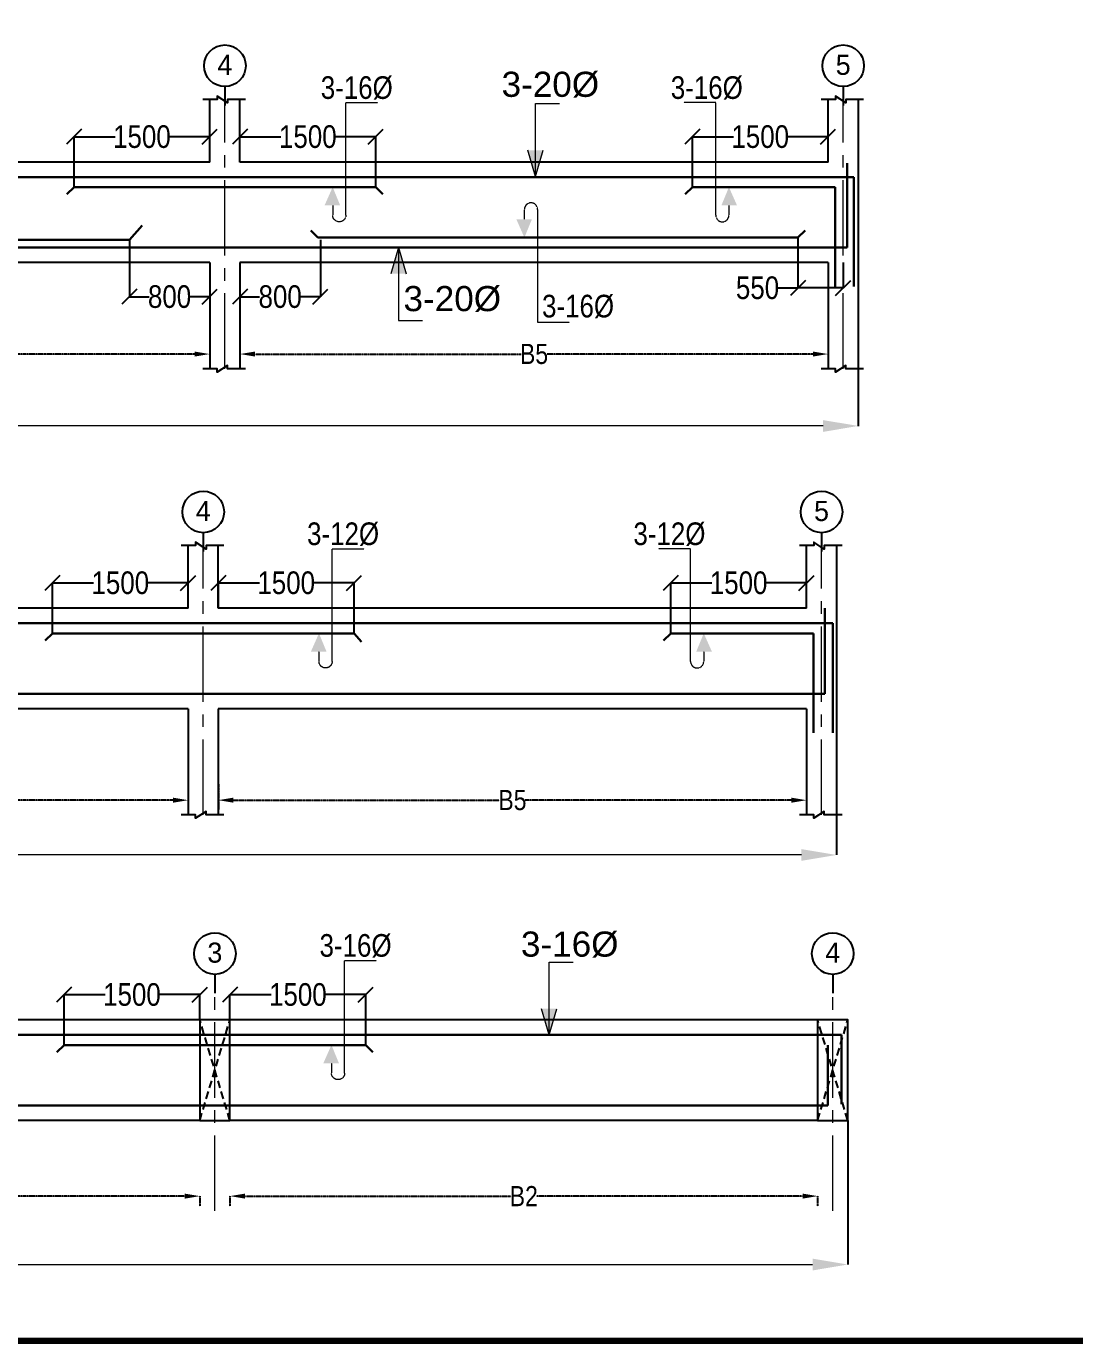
# Model space of a CAD drawing. Header units: inches. Extents: x -82712 to 364260, y -240815 to -94944.
# Drawn here: x 126007 to 136435, y -149045 to -135972 of the extents above; entities that cross this region are included whole.
import ezdxf
from ezdxf.enums import TextEntityAlignment as Align

# ---------------------------------------------------------------- set-up
doc = ezdxf.new("R2010")
doc.units = ezdxf.units.IN
doc.header["$MEASUREMENT"] = 0
doc.linetypes.add('CENTER2', pattern=[1.125, 0.75, -0.125, 0.125, -0.125])
doc.linetypes.add('HIDDEN', pattern=[0.375, 0.25, -0.125])
doc.layers.get('Defpoints').update_dxf_attribs({"color": 8})
for name, color, linetype, lineweight in [('2MM', 8, 'Continuous', 20), ('beam', 160, 'Continuous', 25), ('BEAM - STR', 150, 'HIDDEN', 25), ('EXTRA BAR', 10, 'Continuous', 30), ('RF', 7, 'Continuous', 25), ('text', 7, 'Continuous', 25)]:
    doc.layers.add(name, color=color, linetype=linetype, lineweight=lineweight)
for name, color, linetype in [('COLUMN FINAL', 5, 'Continuous'), ('Dim', 135, 'Continuous'), ('Grid', 8, 'CENTER2'), ('TITLE', 7, 'Continuous')]:
    doc.layers.add(name, color=color, linetype=linetype)
doc.styles.add('ARIAL NARROW', font='ARIALN.TTF')
doc.styles.add('PRADEEP - BOLD - STR', font='ANTQUAB.TTF')
doc.styles.get("Standard").update_dxf_attribs({"font": 'arial.ttf'})
doc.dimstyles.new('XYZ', dxfattribs={"dimtxt": 0.25, "dimasz": 0.15, "dimexe": 0.09, "dimexo": 0.0625, "dimgap": 0, "dimtad": 0, "dimdec": 0, "dimlfac": 1000, "dimzin": 0, "dimdsep": 46, "dimtxsty": 'Standard', "dimblk": 'OBLIQUE', "dimcen": 0.09, "dimclrd": 256, "dimclre": 256, "dimadec": 0, "dimazin": 0, "dimtfac": 1, "dimtdec": 0, "dimtofl": 0, "dimtmove": 1, "dimatfit": 3, "dimldrblk": 'OBLIQUE', "dimfxl": 1, "dimtolj": 1, "dimtzin": 0, "dimlwd": -1, "dimlwe": -1, "dimarcsym": 0})

# ---------------------------------------------------------------- blocks, each defined once
blk = doc.blocks.new('*D720')
at = {"layer": 'Defpoints', "color": 0, "linetype": 'Continuous', "ltscale": 8, "transparency": 16777216}
for p in [(115932, -139378, 2943), (134282, -139378), (134282, -139947)]:
    blk.add_point(p, dxfattribs=at)
at = {"layer": 'Dim', "linetype": 'Continuous', "ltscale": 8, "transparency": 16777216}
for p, q in [((115932, -139378), (115932, -139948)), ((134282, -139378), (134282, -139948))]:
    blk.add_line(p, q, dxfattribs=at)
at = {"layer": 'Dim', "linetype": 'Continuous', "lineweight": 5, "ltscale": 8, "transparency": 16777216}
for p, q in [((116282, -139947), (122705, -139947)), ((133932, -139947), (124749, -139947))]:
    blk.add_line(p, q, dxfattribs=at)
at = {"layer": 'Dim', "linetype": 'Continuous', "ltscale": 8, "transparency": 16777216}
for points in [[(116282, -139889), (116282, -140006), (115932, -139947)], [(133932, -139889), (133932, -140006), (134282, -139947)]]:
    blk.add_solid(points, dxfattribs=at)
at = {"layer": 'Dim', "color": 7, "linetype": 'Continuous', "ltscale": 8, "transparency": 16777216, "insert": (123727, -139971), "char_height": 250, "attachment_point": 5, "style": 'ARIAL NARROW'}
blk.add_mtext('\\A1;TB-B (300X500)', dxfattribs=at)
blk = doc.blocks.new('_Oblique')
at = {"layer": '2MM', "color": 0, "lineweight": -2}
blk.add_line((-0.5, -0.5), (0.5, 0.5), dxfattribs=at)
blk = doc.blocks.new('GT')
at = {"layer": 'Grid', "color": 1, "linetype": 'Continuous', "ltscale": 3}
blk.add_line((0, 0.436), (0, 0), dxfattribs=at)
blk.add_circle((0, 0.919), 0.483, dxfattribs=at)
blk = doc.blocks.new('*D723')
at = {"layer": 'Defpoints', "color": 0, "ltscale": 8, "transparency": 16777216}
for p in [(126482, -137071), (127832, -137322), (126482, -137572)]:
    blk.add_point(p, dxfattribs=at)
at = {"layer": 'Dim', "ltscale": 8, "transparency": 16777216}
for p, q in [((126482, -137572), (126482, -137071)), ((126482, -137071), (126890, -137071)), ((127832, -137071), (127424, -137071)), ((127832, -137322), (127832, -137071))]:
    blk.add_line(p, q, dxfattribs=at)
at = {"layer": 'Dim', "ltscale": 8, "transparency": 16777216, "xscale": 150, "yscale": 150, "zscale": 150, "rotation": 180}
blk.add_blockref('_Oblique', (126482, -137071), dxfattribs=at)
at = {"layer": 'Dim', "ltscale": 8, "transparency": 16777216, "xscale": 150, "yscale": 150, "zscale": 150}
blk.add_blockref('_Oblique', (127832, -137071), dxfattribs=at)
at = {"layer": 'Dim', "color": 7, "ltscale": 8, "transparency": 16777216, "insert": (127157, -137071), "char_height": 225, "attachment_point": 5, "style": 'ARIAL NARROW'}
blk.add_mtext('\\A1;1500', dxfattribs=at)
blk = doc.blocks.new('*D724')
at = {"layer": 'Defpoints', "color": 0, "ltscale": 8, "transparency": 16777216}
for p in [(129482, -137071), (128132, -137322), (129482, -137572)]:
    blk.add_point(p, dxfattribs=at)
at = {"layer": 'Dim', "ltscale": 8, "transparency": 16777216}
for p, q in [((128132, -137322), (128132, -137071)), ((128132, -137071), (128540, -137071)), ((129482, -137071), (129074, -137071)), ((129482, -137572), (129482, -137071))]:
    blk.add_line(p, q, dxfattribs=at)
at = {"layer": 'Dim', "ltscale": 8, "transparency": 16777216, "xscale": 150, "yscale": 150, "zscale": 150, "rotation": 180}
blk.add_blockref('_Oblique', (128132, -137071), dxfattribs=at)
at = {"layer": 'Dim', "ltscale": 8, "transparency": 16777216, "xscale": 150, "yscale": 150, "zscale": 150}
blk.add_blockref('_Oblique', (129482, -137071), dxfattribs=at)
at = {"layer": 'Dim', "color": 7, "ltscale": 8, "transparency": 16777216, "insert": (128807, -137071), "char_height": 225, "attachment_point": 5, "style": 'ARIAL NARROW'}
blk.add_mtext('\\A1;1500', dxfattribs=at)
blk = doc.blocks.new('*D725')
at = {"layer": 'Defpoints', "color": 0, "ltscale": 8, "transparency": 16777216}
for p in [(132632, -137071), (133982, -137322), (132632, -137572)]:
    blk.add_point(p, dxfattribs=at)
at = {"layer": 'Dim', "ltscale": 8, "transparency": 16777216}
for p, q in [((132632, -137572), (132632, -137071)), ((132632, -137071), (133040, -137071)), ((133982, -137071), (133574, -137071)), ((133982, -137322), (133982, -137071))]:
    blk.add_line(p, q, dxfattribs=at)
at = {"layer": 'Dim', "ltscale": 8, "transparency": 16777216, "xscale": 150, "yscale": 150, "zscale": 150, "rotation": 180}
blk.add_blockref('_Oblique', (132632, -137071), dxfattribs=at)
at = {"layer": 'Dim', "ltscale": 8, "transparency": 16777216, "xscale": 150, "yscale": 150, "zscale": 150}
blk.add_blockref('_Oblique', (133982, -137071), dxfattribs=at)
at = {"layer": 'Dim', "color": 7, "ltscale": 8, "transparency": 16777216, "insert": (133307, -137071), "char_height": 225, "attachment_point": 5, "style": 'ARIAL NARROW'}
blk.add_mtext('\\A1;1500', dxfattribs=at)
blk = doc.blocks.new('A$C1AA3211F')
at = {"layer": 'BEAM - STR', "lineweight": 13}
blk.add_lwpolyline([(64, 301), (64, 415, -1), (218, 415), (218, -901), (592, -901)], format="xyb", dxfattribs=at)
blk.add_solid([(152, 301), (64, 87), (-31, 301)], dxfattribs=at)
blk = doc.blocks.new('*D766')
at = {"layer": 'Defpoints', "color": 0, "linetype": 'Continuous', "ltscale": 8, "transparency": 16777216}
for p in [(115717, -143815, 2943), (134067, -143815), (134067, -144214)]:
    blk.add_point(p, dxfattribs=at)
at = {"layer": 'Dim', "linetype": 'Continuous', "ltscale": 8, "transparency": 16777216}
for p, q in [((115717, -143815), (115717, -144214)), ((134067, -143815), (134067, -144214))]:
    blk.add_line(p, q, dxfattribs=at)
at = {"layer": 'Dim', "linetype": 'Continuous', "lineweight": 5, "ltscale": 8, "transparency": 16777216}
for p, q in [((116067, -144214), (122263, -144214)), ((133717, -144214), (124324, -144214))]:
    blk.add_line(p, q, dxfattribs=at)
at = {"layer": 'Dim', "linetype": 'Continuous', "ltscale": 8, "transparency": 16777216}
for points in [[(116067, -144156), (116067, -144272), (115717, -144214)], [(133717, -144156), (133717, -144272), (134067, -144214)]]:
    blk.add_solid(points, dxfattribs=at)
at = {"layer": 'Dim', "color": 7, "linetype": 'Continuous', "ltscale": 8, "transparency": 16777216, "insert": (123293, -144238), "char_height": 250, "attachment_point": 5, "style": 'ARIAL NARROW'}
blk.add_mtext('\\A1;TB-C (300X500)', dxfattribs=at)
blk = doc.blocks.new('*D770')
at = {"layer": 'Defpoints', "color": 0, "ltscale": 8, "transparency": 16777216}
for p in [(126267, -141508), (127617, -141760), (126267, -142010)]:
    blk.add_point(p, dxfattribs=at)
at = {"layer": 'Dim', "ltscale": 8, "transparency": 16777216}
for p, q in [((126267, -142010), (126267, -141508)), ((126267, -141508), (126675, -141508)), ((127617, -141508), (127208, -141508)), ((127617, -141760), (127617, -141508))]:
    blk.add_line(p, q, dxfattribs=at)
at = {"layer": 'Dim', "ltscale": 8, "transparency": 16777216, "xscale": 150, "yscale": 150, "zscale": 150, "rotation": 180}
blk.add_blockref('_Oblique', (126267, -141508), dxfattribs=at)
at = {"layer": 'Dim', "ltscale": 8, "transparency": 16777216, "xscale": 150, "yscale": 150, "zscale": 150}
blk.add_blockref('_Oblique', (127617, -141508), dxfattribs=at)
at = {"layer": 'Dim', "color": 7, "ltscale": 8, "transparency": 16777216, "insert": (126942, -141508), "char_height": 225, "attachment_point": 5, "style": 'ARIAL NARROW'}
blk.add_mtext('\\A1;1500', dxfattribs=at)
blk = doc.blocks.new('*D771')
at = {"layer": 'Defpoints', "color": 0, "ltscale": 8, "transparency": 16777216}
for p in [(129267, -141508), (127917, -141760), (129267, -142010)]:
    blk.add_point(p, dxfattribs=at)
at = {"layer": 'Dim', "ltscale": 8, "transparency": 16777216}
for p, q in [((127917, -141760), (127917, -141508)), ((127917, -141508), (128325, -141508)), ((129267, -141508), (128858, -141508)), ((129267, -142010), (129267, -141508))]:
    blk.add_line(p, q, dxfattribs=at)
at = {"layer": 'Dim', "ltscale": 8, "transparency": 16777216, "xscale": 150, "yscale": 150, "zscale": 150, "rotation": 180}
blk.add_blockref('_Oblique', (127917, -141508), dxfattribs=at)
at = {"layer": 'Dim', "ltscale": 8, "transparency": 16777216, "xscale": 150, "yscale": 150, "zscale": 150}
blk.add_blockref('_Oblique', (129267, -141508), dxfattribs=at)
at = {"layer": 'Dim', "color": 7, "ltscale": 8, "transparency": 16777216, "insert": (128592, -141508), "char_height": 225, "attachment_point": 5, "style": 'ARIAL NARROW'}
blk.add_mtext('\\A1;1500', dxfattribs=at)
blk = doc.blocks.new('*D772')
at = {"layer": 'Defpoints', "color": 0, "ltscale": 8, "transparency": 16777216}
for p in [(132417, -141508), (133767, -141760), (132417, -142010)]:
    blk.add_point(p, dxfattribs=at)
at = {"layer": 'Dim', "ltscale": 8, "transparency": 16777216}
for p, q in [((132417, -142010), (132417, -141508)), ((132417, -141508), (132825, -141508)), ((133767, -141508), (133358, -141508)), ((133767, -141760), (133767, -141508))]:
    blk.add_line(p, q, dxfattribs=at)
at = {"layer": 'Dim', "ltscale": 8, "transparency": 16777216, "xscale": 150, "yscale": 150, "zscale": 150, "rotation": 180}
blk.add_blockref('_Oblique', (132417, -141508), dxfattribs=at)
at = {"layer": 'Dim', "ltscale": 8, "transparency": 16777216, "xscale": 150, "yscale": 150, "zscale": 150}
blk.add_blockref('_Oblique', (133767, -141508), dxfattribs=at)
at = {"layer": 'Dim', "color": 7, "ltscale": 8, "transparency": 16777216, "insert": (133092, -141508), "char_height": 225, "attachment_point": 5, "style": 'ARIAL NARROW'}
blk.add_mtext('\\A1;1500', dxfattribs=at)
blk = doc.blocks.new('*D755')
at = {"layer": 'Defpoints', "color": 0, "ltscale": 8, "transparency": 16777216}
for p in [(133682, -138072), (134132, -138322), (133682, -138574)]:
    blk.add_point(p, dxfattribs=at)
at = {"layer": 'Dim', "ltscale": 8, "transparency": 16777216}
for p, q in [((133682, -138072), (133682, -138574)), ((134132, -138322), (134132, -138574)), ((133483, -138574), (133682, -138574)), ((134132, -138574), (133682, -138574))]:
    blk.add_line(p, q, dxfattribs=at)
at = {"layer": 'Dim', "ltscale": 8, "transparency": 16777216, "xscale": 150, "yscale": 150, "zscale": 150, "rotation": 180}
blk.add_blockref('_Oblique', (133682, -138574), dxfattribs=at)
at = {"layer": 'Dim', "ltscale": 8, "transparency": 16777216, "xscale": 150, "yscale": 150, "zscale": 150}
blk.add_blockref('_Oblique', (134132, -138574), dxfattribs=at)
at = {"layer": 'Dim', "color": 7, "ltscale": 8, "transparency": 16777216, "insert": (133280, -138574), "char_height": 225, "attachment_point": 5, "style": 'ARIAL NARROW'}
blk.add_mtext('\\A1;550', dxfattribs=at)
blk = doc.blocks.new('*D760')
at = {"layer": 'BEAM - STR', "ltscale": 0.05, "transparency": 16777216}
for p, q in [((121932, -139072), (121932, -139332)), ((127832, -139072), (127832, -139332)), ((122082, -139232), (124755, -139232)), ((127682, -139232), (125009, -139232))]:
    blk.add_line(p, q, dxfattribs=at)
for points in [[(122082, -139207), (122082, -139257), (121932, -139232)], [(127682, -139207), (127682, -139257), (127832, -139232)]]:
    blk.add_solid(points, dxfattribs=at)
at = {"layer": 'Defpoints', "color": 0, "ltscale": 0.05, "transparency": 16777216}
for p in [(121932, -138322), (127832, -138322), (127832, -139232)]:
    blk.add_point(p, dxfattribs=at)
at = {"layer": 'BEAM - STR', "color": 0, "ltscale": 0.05, "transparency": 16777216, "insert": (124882, -139232), "char_height": 200, "attachment_point": 5, "style": 'ARIAL NARROW'}
blk.add_mtext('\\A1;B5', dxfattribs=at)
blk = doc.blocks.new('*D761')
at = {"layer": 'BEAM - STR', "ltscale": 0.05, "transparency": 16777216}
for p, q in [((128132, -139072), (128132, -139332)), ((133982, -139072), (133982, -139332)), ((128282, -139232), (130930, -139232)), ((133832, -139232), (131184, -139232))]:
    blk.add_line(p, q, dxfattribs=at)
for points in [[(128282, -139207), (128282, -139257), (128132, -139232)], [(133832, -139207), (133832, -139257), (133982, -139232)]]:
    blk.add_solid(points, dxfattribs=at)
at = {"layer": 'Defpoints', "color": 0, "ltscale": 0.05, "transparency": 16777216}
for p in [(128132, -138322), (133982, -138322), (133982, -139232)]:
    blk.add_point(p, dxfattribs=at)
at = {"layer": 'BEAM - STR', "color": 0, "ltscale": 0.05, "transparency": 16777216, "insert": (131057, -139232), "char_height": 200, "attachment_point": 5, "style": 'ARIAL NARROW'}
blk.add_mtext('\\A1;B5', dxfattribs=at)
blk = doc.blocks.new('*D744')
at = {"layer": 'BEAM - STR', "ltscale": 0.05, "transparency": 16777216}
for p, q in [((121717, -143510), (121717, -143769)), ((127617, -143510), (127617, -143769)), ((121867, -143669), (124540, -143669)), ((127467, -143669), (124793, -143669))]:
    blk.add_line(p, q, dxfattribs=at)
for points in [[(121867, -143644), (121867, -143694), (121717, -143669)], [(127467, -143644), (127467, -143694), (127617, -143669)]]:
    blk.add_solid(points, dxfattribs=at)
at = {"layer": 'Defpoints', "color": 0, "ltscale": 0.05, "transparency": 16777216}
for p in [(121717, -142760), (127617, -142760), (127617, -143669)]:
    blk.add_point(p, dxfattribs=at)
at = {"layer": 'BEAM - STR', "color": 0, "ltscale": 0.05, "transparency": 16777216, "insert": (124667, -143669), "char_height": 200, "attachment_point": 5, "style": 'ARIAL NARROW'}
blk.add_mtext('\\A1;B5', dxfattribs=at)
blk = doc.blocks.new('*D745')
at = {"layer": 'BEAM - STR', "ltscale": 0.05, "transparency": 16777216}
for p, q in [((127917, -143510), (127917, -143769)), ((133767, -143510), (133767, -143769)), ((128067, -143669), (130715, -143669)), ((133617, -143669), (130968, -143669))]:
    blk.add_line(p, q, dxfattribs=at)
for points in [[(128067, -143644), (128067, -143694), (127917, -143669)], [(133617, -143644), (133617, -143694), (133767, -143669)]]:
    blk.add_solid(points, dxfattribs=at)
at = {"layer": 'Defpoints', "color": 0, "ltscale": 0.05, "transparency": 16777216}
for p in [(127917, -142760), (133767, -142760), (133767, -143669)]:
    blk.add_point(p, dxfattribs=at)
at = {"layer": 'BEAM - STR', "color": 0, "ltscale": 0.05, "transparency": 16777216, "insert": (130842, -143669), "char_height": 200, "attachment_point": 5, "style": 'ARIAL NARROW'}
blk.add_mtext('\\A1;B5', dxfattribs=at)
blk = doc.blocks.new('*D774')
at = {"layer": 'Defpoints', "color": 0, "linetype": 'Continuous', "ltscale": 8, "transparency": 16777216}
for p in [(115828, -146854), (134178, -146854), (134178, -148287)]:
    blk.add_point(p, dxfattribs=at)
at = {"layer": 'Dim', "linetype": 'Continuous', "ltscale": 8, "transparency": 16777216}
for p, q in [((115828, -146854), (115828, -148287)), ((134178, -146854), (134178, -148287))]:
    blk.add_line(p, q, dxfattribs=at)
at = {"layer": 'Dim', "linetype": 'Continuous', "lineweight": 5, "ltscale": 8, "transparency": 16777216}
blk.add_line((116178, -148287), (133828, -148287), dxfattribs=at)
at = {"layer": 'Dim', "linetype": 'Continuous', "ltscale": 8, "transparency": 16777216}
for points in [[(116178, -148229), (116178, -148346), (115828, -148287)], [(133828, -148229), (133828, -148346), (134178, -148287)]]:
    blk.add_solid(points, dxfattribs=at)
at = {"layer": 'Dim', "color": 7, "linetype": 'Continuous', "ltscale": 8, "transparency": 16777216, "insert": (123405, -148079), "char_height": 250, "attachment_point": 5, "style": 'ARIAL NARROW'}
blk.add_mtext('\\A1;SB-C (200X500)', dxfattribs=at)
blk = doc.blocks.new('*D776')
at = {"layer": 'BEAM - STR', "ltscale": 0.05, "transparency": 16777216}
for p, q in [((121830, -147604), (121830, -147707)), ((121980, -147607), (124655, -147607)), ((127583, -147607), (124908, -147607)), ((127733, -147604), (127733, -147707))]:
    blk.add_line(p, q, dxfattribs=at)
for points in [[(121980, -147582), (121980, -147632), (121830, -147607)], [(127583, -147582), (127583, -147632), (127733, -147607)]]:
    blk.add_solid(points, dxfattribs=at)
at = {"layer": 'Defpoints', "color": 0, "ltscale": 0.05, "transparency": 16777216}
for p in [(121830, -146854), (127733, -146854), (127733, -147607)]:
    blk.add_point(p, dxfattribs=at)
at = {"layer": 'BEAM - STR', "color": 0, "ltscale": 0.05, "transparency": 16777216, "insert": (124781, -147607), "char_height": 200, "attachment_point": 5, "style": 'ARIAL NARROW'}
blk.add_mtext('\\A1;B3', dxfattribs=at)
blk = doc.blocks.new('*D777')
at = {"layer": 'BEAM - STR', "ltscale": 0.05, "transparency": 16777216}
for p, q in [((128033, -147604), (128033, -147707)), ((128183, -147607), (130830, -147607)), ((133728, -147607), (131081, -147607)), ((133878, -147604), (133878, -147707))]:
    blk.add_line(p, q, dxfattribs=at)
for points in [[(128183, -147582), (128183, -147632), (128033, -147607)], [(133728, -147582), (133728, -147632), (133878, -147607)]]:
    blk.add_solid(points, dxfattribs=at)
at = {"layer": 'Defpoints', "color": 0, "ltscale": 0.05, "transparency": 16777216}
for p in [(128033, -146854), (133878, -146854), (133878, -147607)]:
    blk.add_point(p, dxfattribs=at)
at = {"layer": 'BEAM - STR', "color": 0, "ltscale": 0.05, "transparency": 16777216, "insert": (130955, -147607), "char_height": 200, "attachment_point": 5, "style": 'ARIAL NARROW'}
blk.add_mtext('\\A1;B2', dxfattribs=at)
blk = doc.blocks.new('*D780')
at = {"layer": 'Defpoints', "color": 0, "ltscale": 8, "transparency": 16777216}
for p in [(126383, -145603), (127733, -145854), (126383, -146104)]:
    blk.add_point(p, dxfattribs=at)
at = {"layer": 'Dim', "ltscale": 8, "transparency": 16777216}
for p, q in [((126383, -146104), (126383, -145603)), ((126383, -145603), (126791, -145603)), ((127733, -145603), (127324, -145603)), ((127733, -145854), (127733, -145603))]:
    blk.add_line(p, q, dxfattribs=at)
at = {"layer": 'Dim', "ltscale": 8, "transparency": 16777216, "xscale": 150, "yscale": 150, "zscale": 150, "rotation": 180}
blk.add_blockref('_Oblique', (126383, -145603), dxfattribs=at)
at = {"layer": 'Dim', "ltscale": 8, "transparency": 16777216, "xscale": 150, "yscale": 150, "zscale": 150}
blk.add_blockref('_Oblique', (127733, -145603), dxfattribs=at)
at = {"layer": 'Dim', "color": 7, "ltscale": 8, "transparency": 16777216, "insert": (127058, -145603), "char_height": 225, "attachment_point": 5, "style": 'ARIAL NARROW'}
blk.add_mtext('\\A1;1500', dxfattribs=at)
blk = doc.blocks.new('*D781')
at = {"layer": 'Defpoints', "color": 0, "ltscale": 8, "transparency": 16777216}
for p in [(129383, -145603), (128033, -145854), (129383, -146104)]:
    blk.add_point(p, dxfattribs=at)
at = {"layer": 'Dim', "ltscale": 8, "transparency": 16777216}
for p, q in [((128033, -145854), (128033, -145603)), ((128033, -145603), (128441, -145603)), ((129383, -145603), (128974, -145603)), ((129383, -146104), (129383, -145603))]:
    blk.add_line(p, q, dxfattribs=at)
at = {"layer": 'Dim', "ltscale": 8, "transparency": 16777216, "xscale": 150, "yscale": 150, "zscale": 150, "rotation": 180}
blk.add_blockref('_Oblique', (128033, -145603), dxfattribs=at)
at = {"layer": 'Dim', "ltscale": 8, "transparency": 16777216, "xscale": 150, "yscale": 150, "zscale": 150}
blk.add_blockref('_Oblique', (129383, -145603), dxfattribs=at)
at = {"layer": 'Dim', "color": 7, "ltscale": 8, "transparency": 16777216, "insert": (128708, -145603), "char_height": 225, "attachment_point": 5, "style": 'ARIAL NARROW'}
blk.add_mtext('\\A1;1500', dxfattribs=at)
blk = doc.blocks.new('ARROW 1')
at = {"layer": 'BEAM - STR', "linetype": 'Continuous', "lineweight": 13, "ltscale": 0.05}
for points in [[(-100, 617), (-162, 404), (-100, 404)], [(-100, 617), (-38, 404), (-100, 404)]]:
    blk.add_hatch(color=256, dxfattribs=at).paths.add_polyline_path(points)
for points in [[(-100, 617), (-162, 404)], [(-100, 617), (-100, 26), (95, 26)], [(-100, 617), (-38, 404)]]:
    blk.add_lwpolyline(points, dxfattribs=at)
blk = doc.blocks.new('*D819')
at = {"layer": 'Defpoints', "color": 0, "ltscale": 8, "transparency": 16777216}
for p in [(127032, -138095), (127832, -138615), (127832, -138662)]:
    blk.add_point(p, dxfattribs=at)
at = {"layer": 'Dim', "ltscale": 8, "transparency": 16777216}
for p, q in [((127032, -138095), (127032, -138662)), ((127032, -138662), (127228, -138662)), ((127832, -138662), (127636, -138662)), ((127832, -138615), (127832, -138662))]:
    blk.add_line(p, q, dxfattribs=at)
at = {"layer": 'Dim', "ltscale": 8, "transparency": 16777216, "xscale": 150, "yscale": 150, "zscale": 150, "rotation": 180}
blk.add_blockref('_Oblique', (127032, -138662), dxfattribs=at)
at = {"layer": 'Dim', "ltscale": 8, "transparency": 16777216, "xscale": 150, "yscale": 150, "zscale": 150}
blk.add_blockref('_Oblique', (127832, -138662), dxfattribs=at)
at = {"layer": 'Dim', "color": 7, "ltscale": 8, "transparency": 16777216, "insert": (127432, -138662), "char_height": 225, "attachment_point": 5, "style": 'ARIAL NARROW'}
blk.add_mtext('\\A1;800', dxfattribs=at)
blk = doc.blocks.new('*D821')
at = {"layer": 'Defpoints', "color": 0, "ltscale": 8, "transparency": 16777216}
for p in [(128932, -138095), (128132, -138615), (128132, -138662)]:
    blk.add_point(p, dxfattribs=at)
at = {"layer": 'Dim', "ltscale": 8, "transparency": 16777216}
for p, q in [((128932, -138095), (128932, -138662)), ((128132, -138615), (128132, -138662)), ((128132, -138662), (128328, -138662)), ((128932, -138662), (128735, -138662))]:
    blk.add_line(p, q, dxfattribs=at)
at = {"layer": 'Dim', "ltscale": 8, "transparency": 16777216, "xscale": 150, "yscale": 150, "zscale": 150, "rotation": 180}
blk.add_blockref('_Oblique', (128132, -138662), dxfattribs=at)
at = {"layer": 'Dim', "ltscale": 8, "transparency": 16777216, "xscale": 150, "yscale": 150, "zscale": 150}
blk.add_blockref('_Oblique', (128932, -138662), dxfattribs=at)
at = {"layer": 'Dim', "color": 7, "ltscale": 8, "transparency": 16777216, "insert": (128532, -138662), "char_height": 225, "attachment_point": 5, "style": 'ARIAL NARROW'}
blk.add_mtext('\\A1;800', dxfattribs=at)

msp = doc.modelspace()

# ---------------------------------------------------------------- linework, layer by layer
at = {"layer": 'beam'}
for p, q in [((127831.9849, -137322.3657), (121931.9849, -137322.3657)), ((133981.9849, -137322.3657), (128131.9849, -137322.3657)), ((127831.9849, -138322.3657), (121931.9849, -138322.3657)), ((133981.9849, -138322.3657), (128131.9849, -138322.3657)), ((127616.6135, -141759.8413), (121716.6135, -141759.8413)), ((133766.6135, -141759.8413), (127916.6135, -141759.8413)), ((127616.6135, -142759.8413), (121716.6135, -142759.8413)), ((133766.6135, -142759.8413), (127916.6135, -142759.8413)), ((127732.5204, -145854.0881), (121830.3792, -145854.1506)), ((133878.1477, -145854.1506), (128032.5204, -145854.0881)), ((127732.5204, -146854.0881), (121830.3792, -146854.1506)), ((133878.1477, -146854.1506), (128032.5204, -146854.0881))]:
    msp.add_line(p, q, dxfattribs=at)
at = {"layer": 'beam', "linetype": 'HIDDEN', "ltscale": 300}
for p, q in [((127732.5204, -146854.0881), (128032.5204, -145854.0881)), ((128032.5204, -146854.0881), (127732.5204, -145854.0881)), ((133878.1477, -146854.1506), (134178.1477, -145854.1506)), ((134178.1477, -146854.1506), (133878.1477, -145854.1506))]:
    msp.add_line(p, q, dxfattribs=at)
at = {"layer": 'beam'}
for points in [[(127732.5204, -146854.0881), (128032.5204, -146854.0881), (128032.5204, -145854.0881), (127732.5204, -145854.0881)], [(133878.1477, -146854.1506), (134178.1477, -146854.1506), (134178.1477, -145854.1506), (133878.1477, -145854.1506)]]:
    msp.add_lwpolyline(points, close=True, dxfattribs=at)
at = {"layer": 'COLUMN FINAL'}
for p, q in [((127831.9849, -137322.3657), (127831.9849, -136700.1698)), ((128131.9849, -137322.3657), (128131.9849, -136700.1698)), ((133981.9849, -137322.3657), (133981.9849, -136700.1698)), ((134281.9849, -136700.1698), (134281.9849, -139377.846)), ((127831.9849, -138322.3657), (127831.9849, -139377.846)), ((128131.9849, -138322.3657), (128131.9849, -139377.846)), ((133981.9849, -138322.3657), (133981.9849, -139377.846)), ((127616.6135, -141759.8413), (127616.6135, -141137.6455)), ((127916.6135, -141759.8413), (127916.6135, -141137.6455)), ((133766.6135, -141759.8413), (133766.6135, -141137.6455)), ((134066.6135, -141137.6455), (134066.6135, -143815.3216)), ((127616.6135, -142759.8413), (127616.6135, -143815.3216)), ((127916.6135, -142759.8413), (127916.6135, -143815.3216)), ((133766.6135, -142759.8413), (133766.6135, -143815.3216))]:
    msp.add_line(p, q, dxfattribs=at)
for points in [[(128185.5676, -136700.1698), (128009.7337, -136700.1698), (128009.7337, -136733.6463), (127906.7531, -136666.6934), (127906.7531, -136700.1698), (127762.8298, -136700.1698)], [(134335.5676, -136700.1698), (134159.7337, -136700.1698), (134159.7337, -136733.6463), (134056.7531, -136666.6934), (134056.7531, -136700.1698), (133912.8298, -136700.1698)], [(128185.5676, -139377.846), (128009.7337, -139377.846), (128009.7337, -139344.3695), (127906.7531, -139411.3224), (127906.7531, -139377.846), (127762.8298, -139377.846)], [(134335.5676, -139377.846), (134159.7337, -139377.846), (134159.7337, -139344.3695), (134056.7531, -139411.3224), (134056.7531, -139377.846), (133912.8298, -139377.846)], [(127970.1962, -141137.6455), (127794.3623, -141137.6455), (127794.3623, -141171.1219), (127691.3817, -141104.169), (127691.3817, -141137.6455), (127547.4584, -141137.6455)], [(134120.1962, -141137.6455), (133944.3623, -141137.6455), (133944.3623, -141171.1219), (133841.3817, -141104.169), (133841.3817, -141137.6455), (133697.4584, -141137.6455)], [(127970.1962, -143815.3216), (127794.3623, -143815.3216), (127794.3623, -143781.8452), (127691.3817, -143848.7981), (127691.3817, -143815.3216), (127547.4584, -143815.3216)], [(134120.1962, -143815.3216), (133944.3623, -143815.3216), (133944.3623, -143781.8452), (133841.3817, -143848.7981), (133841.3817, -143815.3216), (133697.4584, -143815.3216)]]:
    msp.add_lwpolyline(points, dxfattribs=at)
at = {"layer": 'EXTRA BAR'}
for p, q in [((126481.9849, -137572.3657), (126411.2742, -137643.0763)), ((126481.9849, -137572.3657), (129481.9849, -137572.3657)), ((129481.9849, -137572.3657), (129552.6955, -137643.0763)), ((132631.9849, -137572.3657), (132561.2742, -137643.0763)), ((132631.9849, -137572.3657), (134051.4628, -137572.3657)), ((134051.4628, -137572.3657), (134051.4628, -138561.1001)), ((128836.7742, -138001.7175), (128907.4849, -138072.4282)), ((133752.6955, -138001.7175), (133681.9849, -138072.4282)), ((128907.4224, -138072.3657), (133682.0474, -138072.3657)), ((126266.6135, -142009.8413), (126195.9028, -142080.552)), ((126266.6135, -142009.8413), (129266.6135, -142009.8413)), ((129266.6135, -142009.8413), (129339.9912, -142093.7369)), ((132416.6135, -142009.8413), (132345.9028, -142080.552)), ((132416.6135, -142009.8413), (133835.8501, -142009.8413)), ((133835.8501, -142009.8413), (133835.8501, -142998.5757)), ((126382.5204, -146104.1506), (126311.8097, -146174.8613)), ((126382.5204, -146104.1506), (129382.5204, -146104.1506)), ((129382.5204, -146104.1506), (129453.231, -146174.8613))]:
    msp.add_line(p, q, dxfattribs=at)
msp.add_lwpolyline([(122630.0157, -138029.439), (122731.9275, -138094.9022, -0.748676176), (122731.9167, -138094.939), (127032.03, -138094.939, -0.6508979554), (127032.0152, -138094.9055), (127160.0157, -137953.939)], format="xyb", dxfattribs=at)
at = {"layer": 'Grid', "color": 251, "lineweight": 13, "ltscale": 1000}
for p, q in [((127981.9849, -139377.846), (127981.9849, -136642.0955)), ((134131.9849, -139377.846), (134131.9849, -136642.0955)), ((127766.6135, -143815.3216), (127766.6135, -141079.5711)), ((133916.6135, -143815.3216), (133916.6135, -141079.5711)), ((127882.5204, -147753.1306), (127882.5204, -145471.9064)), ((134028.1477, -147753.1931), (134028.1477, -145471.9689))]:
    msp.add_line(p, q, dxfattribs=at)
at = {"layer": 'RF', "color": 3, "lineweight": 30}
for p, q in [((134171.6124, -138172.3657), (134171.6124, -137333.8366)), ((116005.3663, -137472.3657), (134237.5004, -137472.3657)), ((134237.5004, -137472.3657), (134237.5004, -138561.1001)), ((116103.047, -138172.3657), (134171.6124, -138172.3657)), ((133949.6032, -142609.8413), (133949.6032, -141760.6201)), ((115789.995, -141909.8413), (134029.0081, -141909.8413)), ((134029.0081, -141909.8413), (134029.0081, -142998.5757)), ((115906.6604, -142609.8413), (133949.6032, -142609.8413)), ((115901.5292, -146004.1506), (134113.7487, -146004.1506)), ((134113.7487, -146004.1506), (134113.7487, -146691.457)), ((133980.5519, -146704.1506), (133980.5519, -146106.2266)), ((116023.7915, -146704.1506), (133980.5519, -146704.1506))]:
    msp.add_line(p, q, dxfattribs=at)
at = {"layer": 'TITLE', "color": 125}
msp.add_lwpolyline([(115272.3723, -117939.4619), (115272.3723, -149044.9913), (159312.3557, -149044.9913), (159312.3557, -117939.4619)], close=True, dxfattribs=at)
at = {"layer": 'TITLE', "color": 125, "lineweight": 100}
msp.add_lwpolyline([(115272.3723, -117939.4619), (115272.3723, -149044.9913), (159312.3557, -149044.9913), (159312.3557, -117939.4619)], close=True, dxfattribs=at)

# ---------------------------------------------------------------- block references
at = {"layer": 'BEAM - STR', "lineweight": -3, "yscale": 0.8513199006551999, "zscale": 0.8513199006551999, "rotation": 180}
for p, xscale in [((128999.819, -137498.0083), -0.8513199006551999), ((133049.9696, -137498.0083), 0.8513199006551999), ((128863.6445, -141935.4839), -0.8513199006551999), ((132799.8357, -141935.4839), 0.8513199006551999), ((128987.6048, -146029.7932), -0.8513199006551999)]:
    msp.add_blockref('A$C1AA3211F', p, dxfattribs=dict(at, xscale=xscale))
at = {"layer": 'BEAM - STR', "xscale": -1.2259006569435, "yscale": 1.2259006569435, "zscale": 1.2259006569435, "rotation": 180}
for p in [(131193.8225, -136709.5926), (131328.9486, -145247.4171)]:
    msp.add_blockref('ARROW 1', p, dxfattribs=at)
at = {"layer": 'BEAM - STR', "lineweight": -3, "xscale": 0.8513199006551999, "yscale": 0.8513199006551999, "zscale": 0.8513199006551999}
msp.add_blockref('A$C1AA3211F', (130906.8662, -138146.7231), dxfattribs=at)
at = {"layer": 'BEAM - STR', "xscale": 1.2259006569435, "yscale": 1.2259006569435, "zscale": 1.2259006569435}
msp.add_blockref('ARROW 1', (129832.6916, -138929.0992), dxfattribs=at)
at = {"layer": 'Grid', "color": 1, "xscale": 428.5714285714287, "yscale": 428.5714285714287, "zscale": 428.5714285714287}
for p in [(127981.9849, -136758.4094), (134131.9849, -136758.4094), (127766.6135, -141195.8851), (133916.6135, -141195.8851), (127882.5204, -145588.2203), (134028.1477, -145588.2828)]:
    msp.add_blockref('GT', p, dxfattribs=at)

# ---------------------------------------------------------------- texts
at = {"layer": 'Grid', "color": 1, "style": 'PRADEEP - BOLD - STR'}
for s, p in [('4', (127981.9849, -136455.2853)), ('5', (134131.9849, -136455.2853)), ('4', (127766.6135, -140892.7609)), ('5', (133916.6135, -140892.7609)), ('3', (127882.5204, -145285.0962)), ('4', (134028.1477, -145285.1587))]:
    msp.add_text(s, height=200, dxfattribs=at).set_placement(p, align=Align.CENTER)
at = {"layer": 'text', "style": 'ARIAL NARROW'}
for s, p in [('3-16%%C', (128935.8936, -136694.2839)), ('3-16%%C', (132417.4452, -136694.2839)), ('3-16%%C', (131136.9267, -138867.5479)), ('3-12%%C', (128799.7191, -141131.7595)), ('3-12%%C', (132045.4985, -141131.7595)), ('3-16%%C', (128923.6794, -145226.0688))]:
    msp.add_text(s, height=225, dxfattribs=at).set_placement(p)
at = {"layer": 'text', "color": 3, "char_height": 250, "attachment_point": 1, "style": 'ARIAL NARROW'}
for s, insert, width in [('{\\fArial|b0|i0|c0|p34;3-20%%C\\fArial|b1|i0|c0|p34; }    ', (130734.2247, -136423.9898), 4239.744075), ('{\\fArial|b0|i0|c0|p34;3-20%%C\\fArial|b1|i0|c0|p34; }    ', (129758.6869, -138555.4068), 4189.744075), ('{\\fArial|b0|i0|c0|p34;3-16%%C\\fArial|b1|i0|c0|p34; }    ', (130926.6587, -144975.2889), 2555.832196)]:
    msp.add_mtext(s, dxfattribs=dict(at, insert=insert, width=width))

# ---------------------------------------------------------------- dimensions: what is measured, and where the dimension line sits
at = {"layer": 'BEAM - STR', "ltscale": 0.05}
for base, p1, p2, text, picture, middle in [((127831.9849, -139231.6862), (121931.9849, -138322.3657), (127831.9849, -138322.3657), 'B5', '*D760', (124881.9849, -139231.6862)), ((133981.9849, -139231.6862), (128131.9849, -138322.1657), (133981.9849, -138322.3657), 'B5', '*D761', (131056.9849, -139231.6862)), ((127616.6135, -143669.0356), (121716.6135, -142759.715), (127616.6135, -142759.715), 'B5', '*D744', (124666.6135, -143669.0356)), ((133766.6135, -143669.0356), (127916.6135, -142759.515), (133766.6135, -142759.715), 'B5', '*D745', (130841.6135, -143669.0356)), ((127732.5204, -147606.8445), (121830.3792, -146854.0243), (127732.5204, -146853.9618), 'B3', '*D776', (124781.4498, -147606.8445)), ((133878.1477, -147606.8445), (128032.5204, -146853.7618), (133878.1477, -146854.0243), 'B2', '*D777', (130955.3341, -147606.8445))]:
    dim = msp.add_linear_dim(base=base, p1=p1, p2=p2, angle=180, text=text, dimstyle='XYZ', override={"dimtxt": 200, "dimasz": 150, "dimexe": 100, "dimexo": 750, "dimlfac": 1, "dimtxsty": 'ARIAL NARROW', "dimsah": 1, "dimdle": 0.1, "dimfxl": 1000, "dimfxlon": 1}, dxfattribs=at)
    dim.commit()
    dim.dimension.update_dxf_attribs({"geometry": picture, "text_midpoint": middle})
at = {"layer": 'Dim', "ltscale": 8}
for base, p1, p2, picture, middle in [((126481.9849, -137070.8131), (127831.9849, -137322.3657), (126481.9849, -137572.3657), '*D723', (127156.9849, -137070.8131)), ((132631.9849, -137070.8131), (133981.9849, -137322.3657), (132631.9849, -137572.3657), '*D725', (133306.9849, -137070.8131)), ((126266.6135, -141508.2888), (127616.6135, -141759.8413), (126266.6135, -142009.8413), '*D770', (126941.6135, -141508.2888)), ((132416.6135, -141508.2888), (133766.6135, -141759.8413), (132416.6135, -142009.8413), '*D772', (133091.6135, -141508.2888)), ((126382.5204, -145602.5981), (127732.5204, -145854.1506), (126382.5204, -146104.1506), '*D780', (127057.5204, -145602.5981))]:
    dim = msp.add_linear_dim(base=base, p1=p1, p2=p2, text='1500', dimstyle='XYZ', override={"dimtxt": 225, "dimasz": 150, "dimlfac": 1, "dimtxsty": 'ARIAL NARROW', "dimclrt": 7}, dxfattribs=at)
    dim.commit()
    dim.dimension.update_dxf_attribs({"geometry": picture, "text_midpoint": middle})
for base, p1, p2, picture, middle in [((129481.9849, -137070.8131), (128131.9849, -137322.3657), (129481.9849, -137572.3657), '*D724', (128806.9849, -137070.8131)), ((129266.6135, -141508.2888), (127916.6135, -141759.8413), (129266.6135, -142009.8413), '*D771', (128591.6135, -141508.2888)), ((129382.5204, -145602.5981), (128032.5204, -145854.1506), (129382.5204, -146104.1506), '*D781', (128707.5204, -145602.5981))]:
    dim = msp.add_linear_dim(base=base, p1=p1, p2=p2, angle=180, text='1500', dimstyle='XYZ', override={"dimtxt": 225, "dimasz": 150, "dimlfac": 1, "dimtxsty": 'ARIAL NARROW', "dimclrt": 7}, dxfattribs=at)
    dim.commit()
    dim.dimension.update_dxf_attribs({"geometry": picture, "text_midpoint": middle})
dim = msp.add_linear_dim(base=(127831.9849, -138661.939), p1=(127032.03, -138094.939), p2=(127831.9849, -138615.349), dimstyle='XYZ', override={"dimtxt": 225, "dimasz": 150, "dimlfac": 1, "dimtxsty": 'ARIAL NARROW', "dimclrt": 7}, dxfattribs=at)
dim.commit()
dim.dimension.update_dxf_attribs({"geometry": '*D819', "text_midpoint": (127432.0075, -138661.939)})
dim = msp.add_linear_dim(base=(128131.9849, -138661.939), p1=(128931.9397, -138094.939), p2=(128131.9849, -138615.349), angle=180, dimstyle='XYZ', override={"dimtxt": 225, "dimasz": 150, "dimlfac": 1, "dimtxsty": 'ARIAL NARROW', "dimclrt": 7}, dxfattribs=at)
dim.commit()
dim.dimension.update_dxf_attribs({"geometry": '*D821', "text_midpoint": (128531.9623, -138661.939)})
dim = msp.add_linear_dim(base=(133681.9849, -138573.9182), p1=(134131.9849, -138322.3657), p2=(133681.9849, -138072.3657), text='550', dimstyle='XYZ', override={"dimtxt": 225, "dimasz": 150, "dimlfac": 1, "dimtxsty": 'ARIAL NARROW', "dimclrt": 7}, dxfattribs=at)
dim.commit()
dim.dimension.update_dxf_attribs({"geometry": '*D755', "text_midpoint": (133279.7456, -138573.9182), "dimtype": 160})
at = {"layer": 'Dim', "linetype": 'Continuous', "ltscale": 8}
for base, p1, p2, text, picture, middle in [((134281.9849, -139947.4511), (115931.9849, -139377.7835, 2942.5781), (134281.9849, -139377.846), 'TB-B (300X500)', '*D720', (123726.8623, -139971.0708)), ((134066.6135, -144213.9752), (115716.6135, -143815.2591, 2942.5781), (134066.6135, -143815.3216), 'TB-C (300X500)', '*D766', (123293.3583, -144237.5949)), ((134178.1477, -148287.3693), (115828.1477, -146854.1506), (134178.1477, -146854.1506), 'SB-C (200X500)', '*D774', (123404.8925, -148078.8448))]:
    dim = msp.add_linear_dim(base=base, p1=p1, p2=p2, text=text, dimstyle='XYZ', override={"dimtxt": 250, "dimasz": 350, "dimtxsty": 'ARIAL NARROW', "dimsah": 1, "dimclrt": 7, "dimlwd": 5}, dxfattribs=at)
    dim.commit()
    dim.dimension.update_dxf_attribs({"geometry": picture, "text_midpoint": middle, "dimtype": 160})

doc.saveas('drawing.dxf')
